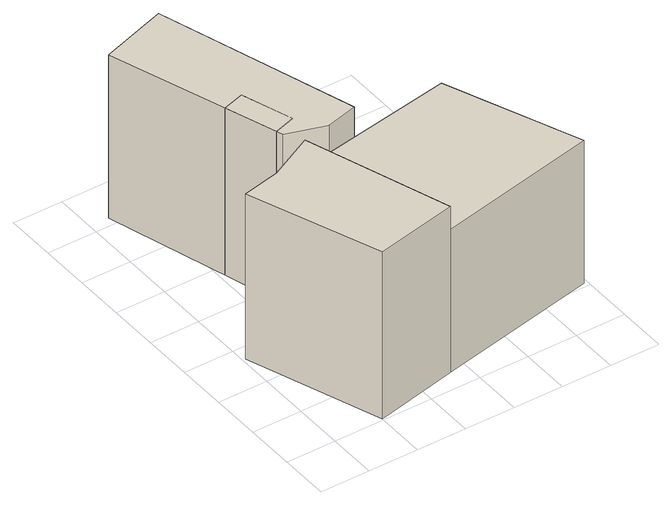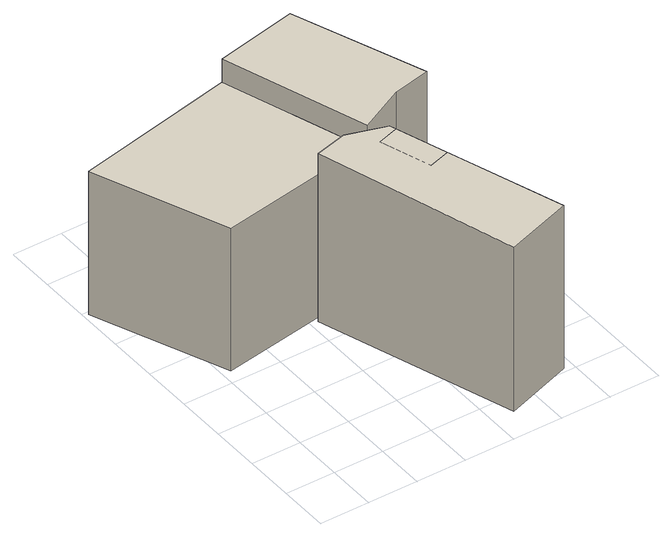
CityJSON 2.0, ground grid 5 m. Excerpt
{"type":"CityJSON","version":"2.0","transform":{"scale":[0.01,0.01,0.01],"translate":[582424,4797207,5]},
"CityObjects":{
"building1":{"type":"Building","children":["building1-1"],"geometry":[{"type":"MultiSurface","lod":"1","boundaries":[[[0,1,2,3]],[[1,4,5,2]],[[4,6,7,5]],[[6,8,9,7]],[[8,0,3,9]],[[8,6,4,1,0]]]}]},
"building1-1":{"type":"BuildingPart","attributes":{"name":"8297522_P","measuredHeight":17.98},"parents":["building1"],"geometry":[{"type":"MultiSurface","lod":"2","boundaries":[[[0,1,2,3]],[[1,4,5,2]],[[4,6,7,5]],[[6,8,9,7]],[[8,0,3,9]],[[8,6,4,1,0]]],"semantics":{"surfaces":[{"type":"WallSurface"},{"type":"RoofSurface"}],"values":[0,0,0,0,0,1]}}]},
"building2":{"type":"Building","children":["building2-1"],"geometry":[{"type":"MultiSurface","lod":"1","boundaries":[[[10,11,12,13]],[[11,14,15,12]],[[14,16,17,15]],[[16,18,19,17]],[[18,10,13,19]],[[18,16,14,11,10]]]}]},
"building2-1":{"type":"BuildingPart","attributes":{"name":"8297515_P","measuredHeight":17.82},"parents":["building2"],"geometry":[{"type":"MultiSurface","lod":"2","boundaries":[[[10,11,12,13]],[[11,14,15,12]],[[14,16,17,15]],[[16,18,19,17]],[[18,10,13,19]],[[20,21,22,23]],[[21,24,25,22]],[[24,26,27,25]],[[26,20,23,27]],[[18,16,14,11,10],[26,24,21,20]]],"semantics":{"surfaces":[{"type":"WallSurface"},{"type":"RoofSurface"}],"values":[0,0,0,0,0,0,0,0,0,1]}}]},
"building3":{"type":"Building","children":["building3-1"],"geometry":[{"type":"MultiSurface","lod":"1","boundaries":[[[28,29,30,31]],[[29,32,33,30]],[[32,34,5,33]],[[34,28,31,5]],[[34,32,29,28]]]}]},
"building3-1":{"type":"BuildingPart","attributes":{"name":"8297523_P","measuredHeight":15.36},"parents":["building3"],"geometry":[{"type":"MultiSurface","lod":"2","boundaries":[[[28,29,30,31]],[[29,32,33,30]],[[32,34,5,33]],[[34,28,31,5]],[[34,32,29,28]]],"semantics":{"surfaces":[{"type":"WallSurface"},{"type":"RoofSurface"}],"values":[0,0,0,0,1]}}]}
},
"vertices":[
[396,1414,1882],[852,1645,1882],[852,1645,89],[396,1414,90],[1332,192,1882],[1332,192,97],[503,16,1882],[503,16,85],[15,1335,1882],[15,1335,106],
[1112,1663,1909],[721,1783,1909],[721,1783,92],[1112,1663,91],[145,3526,1909],[145,3526,155],[820,3745,1909],[820,3745,143],[1433,1745,1909],[1433,1745,103],
[532,2362,1909],[701,1849,1909],[701,1849,96],[532,2362,117],[916,1915,1909],[916,1915,91],[747,2429,1909],[747,2429,123],
[868,1601,1633],[2425,1872,1633],[2425,1872,100],[868,1601,89],[2959,536,1633],[2959,536,94],[1332,192,1633]
]}
